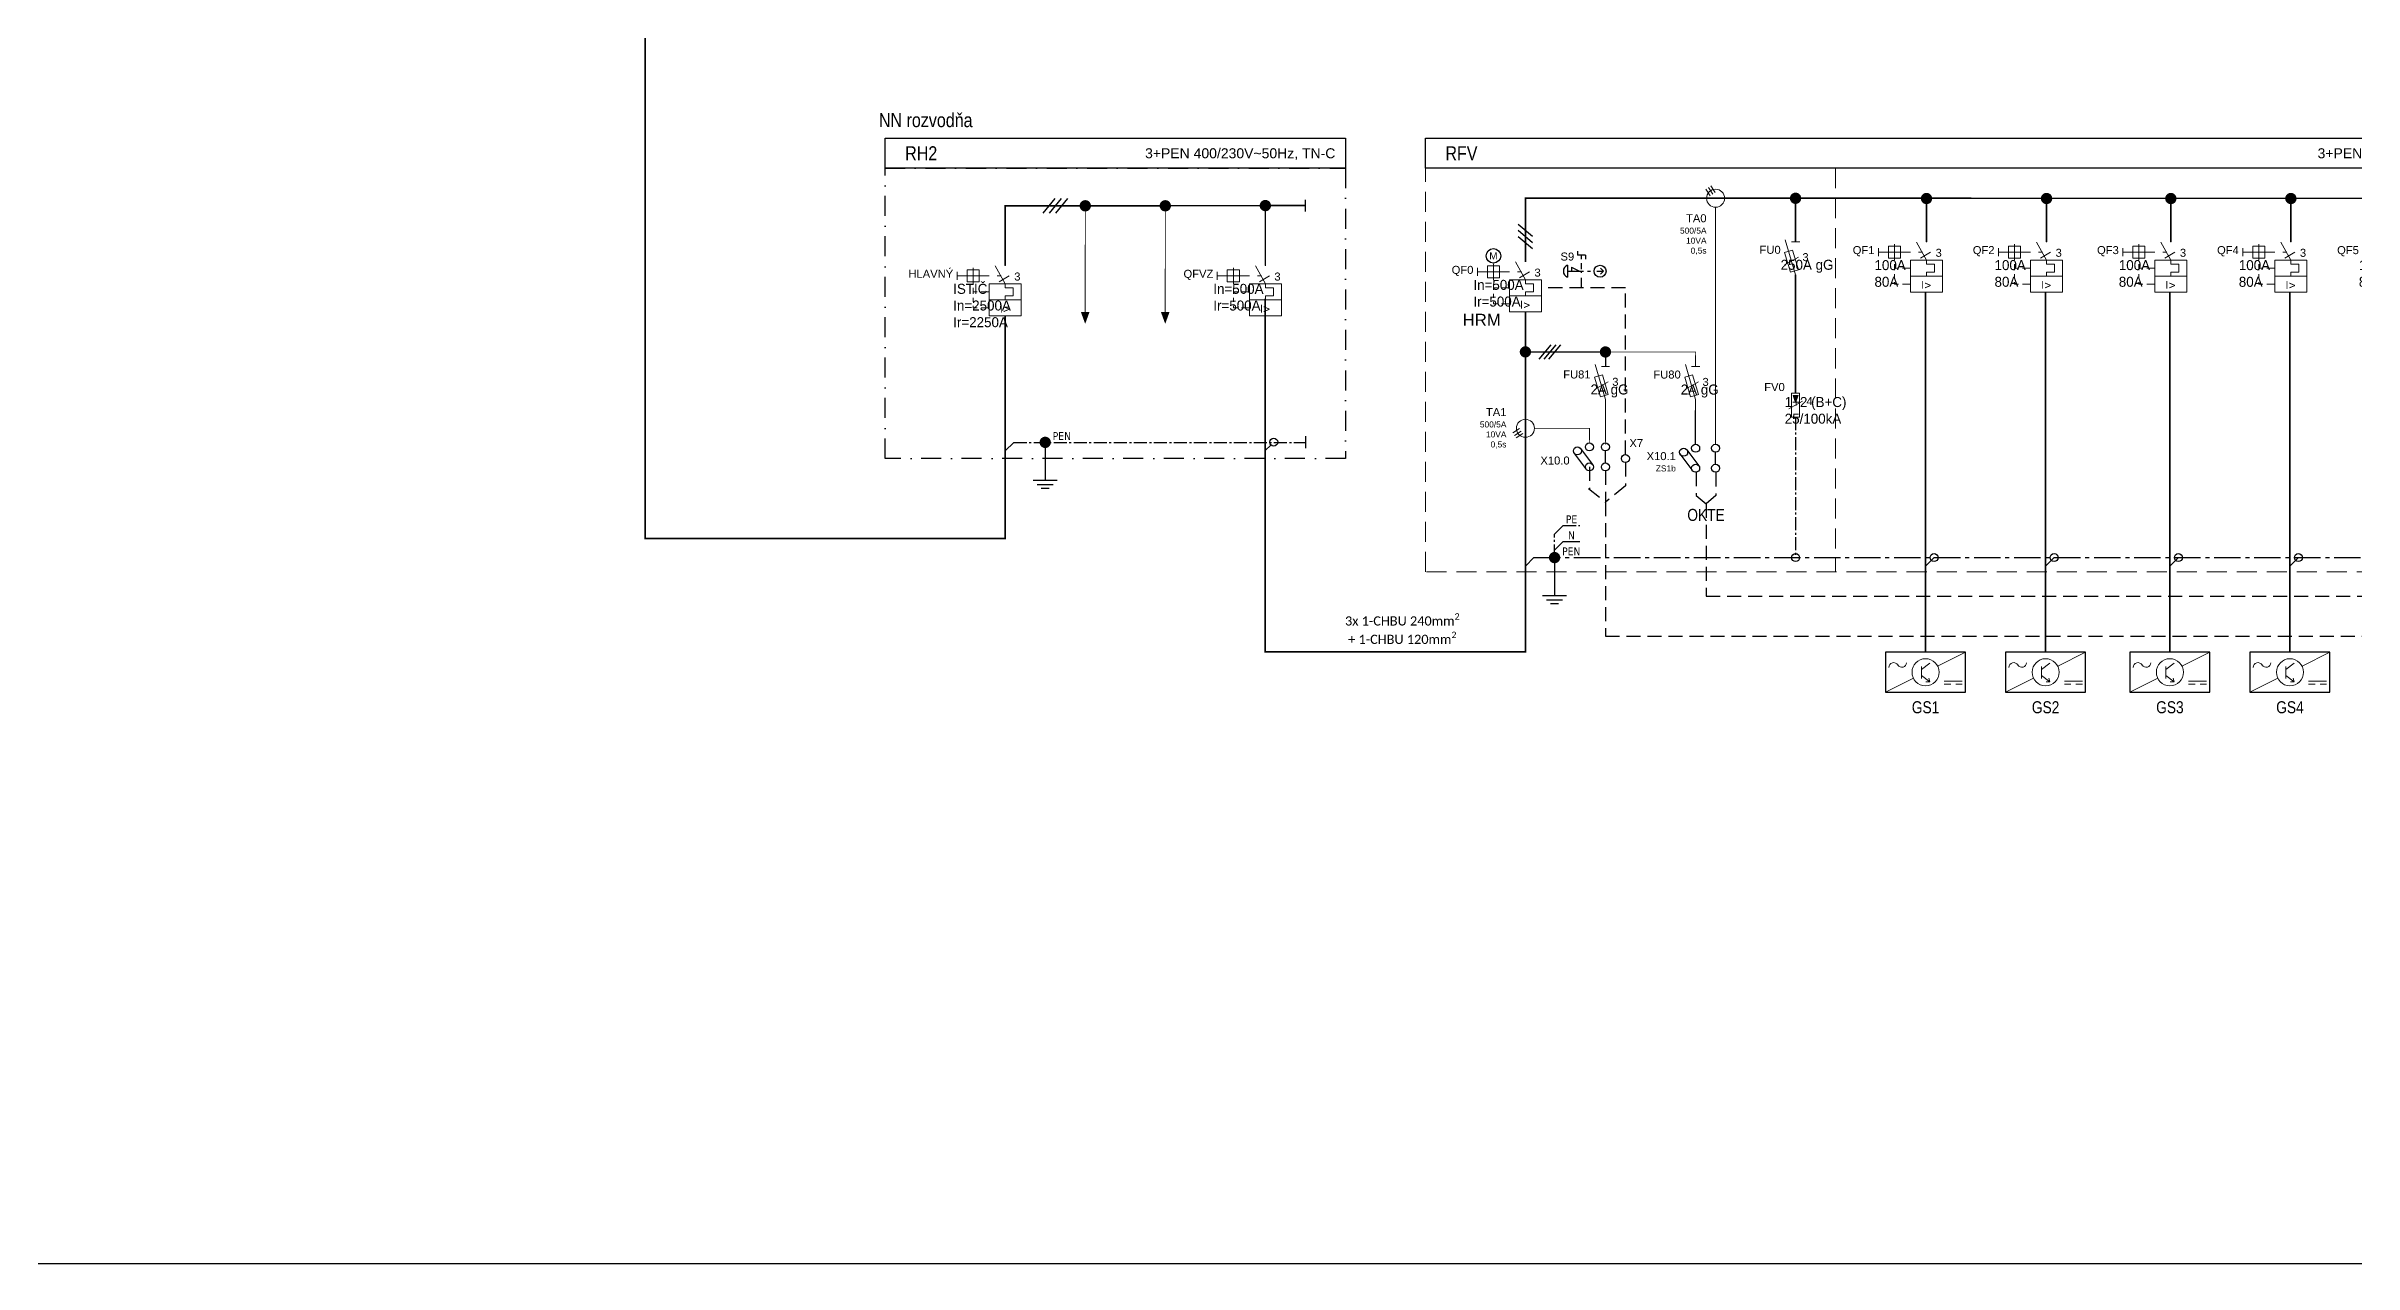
# Model space of a CAD drawing. Header units: millimetres. Extents: x -612 to 6794, y -5043 to 2163.
# Drawn here: x 284 to 861, y -1671 to -1367 of the extents above; entities that cross this region are included whole.
import ezdxf
from ezdxf.enums import TextEntityAlignment as Align

# ---------------------------------------------------------------- set-up
doc = ezdxf.new("R2018")
doc.units = ezdxf.units.MM
doc.header["$MEASUREMENT"] = 0
for name, pattern in [('EPL_DASHLONGDOT', [1, 0.66, -0.12, 0.1, -0.12]), ('ČERCHOVANÁ', [1, 0.5, -0.25, 0, -0.25]), ('ČÁRKOVANÁ', [0.75, 0.5, -0.25])]:
    doc.linetypes.add(name, pattern=pattern)
doc.layers.get('Defpoints').update_dxf_attribs({"color": 250})
for name, color, linetype in [('10kV', 34, 'Continuous'), ('22kV', 34, 'Continuous'), ('400V', 7, 'Continuous'), ('EV-Káble', 7, 'Continuous'), ('Kable', 7, 'Continuous'), ('LEGRAND', 7, 'Continuous'), ('Pístroj_OZN', 230, 'Continuous'), ('RS', 40, 'Continuous')]:
    doc.layers.add(name, color=color, linetype=linetype)
for name, color, linetype, lineweight in [('EPLAN100', 7, 'Continuous', 50), ('EPLAN301', 7, 'Continuous', 25), ('EPLAN420', 7, 'Continuous', 35), ('Prístroj', 7, 'Continuous', 13)]:
    doc.layers.add(name, color=color, linetype=linetype, lineweight=lineweight)
doc.styles.get("Standard").update_dxf_attribs({"font": 'arial.ttf'})
doc.styles.add('styl2', font='ARIALN.TTF', dxfattribs={"width": 0.85})
doc.styles.add('Tahoma', font='tahoma.ttf')

# ---------------------------------------------------------------- blocks, each defined once
blk = doc.blocks.new('Výkonový istič')
at = {"layer": 'Prístroj', "color": 0, "ltscale": 4}
for p, q in [((0, -3.5), (0, 0)), ((-12, -5), (-12, -7)), ((-8, -4), (-8, -8)), ((-2.5, -3.5), (0, -8)), ((-12, -6), (-10.5, -6)), ((-10.5, -6), (-4, -6)), ((-8, -9), (-8, -10)), ((-8, -10), (-7, -10)), ((-8, -10), (-8, -10.5)), ((-8, -11.5), (-8, -12.5)), ((-6, -10), (-4, -10)), ((-2, -6), (-1, -6)), ((-1.5, -7.5), (1, -6)), ((-8, -13.5), (-8, -14)), ((-7, -14), (-8, -14)), ((-6, -14), (-4, -14))]:
    blk.add_line(p, q, dxfattribs=at)
for points in [[(-9.5, -7.5), (-6.5, -7.5), (-6.5, -4.5), (-9.5, -4.5)], [(-4, -12), (4, -12), (4, -8), (-4, -8)], [(-4, -16), (4, -16), (4, -12), (-4, -12)]]:
    blk.add_lwpolyline(points, close=True, dxfattribs=at)
blk.add_lwpolyline([(0, -8), (0, -9), (2, -9), (2, -11), (0, -11), (0, -12)], dxfattribs=at)
at = {"lineweight": 30, "flags": 104}
blk.add_attdef('POPIS', text='', height=1.8, dxfattribs=at).set_placement((-13, -5), align=Align.TOP_RIGHT)
at = {"color": 0}
blk.add_attdef('POCET_POLOV', (2.26309, -7.17774), '', height=2, dxfattribs=at)
at = {"layer": 'Prístroj', "color": 0, "style": 'Tahoma'}
blk.add_text('I>', height=1.9629, dxfattribs=at).set_placement((0, -14.19629), align=Align.MIDDLE_CENTER)
at = {"layer": 'Pístroj_OZN'}
blk.add_attdef('OZNACENIE', text='', height=2, dxfattribs=at).set_placement((-13, -3.5), align=Align.RIGHT)
blk = doc.blocks.new('Poistkový odpojovač')
at = {"layer": 'Prístroj', "color": 0, "linetype": 'Continuous', "ltscale": 4}
for p, q in [((0, 0), (0, -2.75)), ((-2.57, -2.23), (0, -10.97)), ((-1.03, -2.75), (1.03, -2.75)), ((-2.73, -8.51), (0.7, -6.57)), ((0, -10.97), (0, -13.72))]:
    blk.add_line(p, q, dxfattribs=at)
blk.add_lwpolyline([(-1.27, -10.31), (0.71, -9.73), (-0.76, -4.8), (-2.73, -5.38)], close=True, dxfattribs=at)
at = {"color": 0}
blk.add_attdef('POCET_POLOV', text='', height=2, dxfattribs=at).set_placement((1.7, -6.57), align=Align.MIDDLE_LEFT)
at = {"lineweight": 30, "flags": 104}
blk.add_attdef('POPIS', text='', height=1.8, dxfattribs=at).set_placement((-3.73, -7.23), align=Align.TOP_RIGHT)
at = {"layer": 'Pístroj_OZN'}
blk.add_attdef('OZNACENIE', text='', height=2, dxfattribs=at).set_placement((-3.73, -5.73), align=Align.RIGHT)
blk = doc.blocks.new('Prepäťová ochrana')
at = {"layer": 'Prístroj', "linetype": 'Continuous', "ltscale": 4}
blk.add_hatch(color=0, dxfattribs=at).paths.add_polyline_path([(-0.62, -4.58), (0.62, -4.58), (0, -6.33)], flags=0)
at = {"layer": 'Prístroj', "color": 0, "linetype": 'Continuous', "ltscale": 4}
blk.add_line((-1.71, -7.97), (1.71, -6.03), dxfattribs=at)
for points in [[(-1, -10), (1, -10), (1, -4), (-1, -4)], [(-0.62, -4.58), (0.62, -4.58), (0, -6.33)]]:
    blk.add_lwpolyline(points, close=True, dxfattribs=at)
at = {"lineweight": 30, "flags": 104}
blk.add_attdef('POPIS', text='', height=1.8, dxfattribs=at).set_placement((-2.71, -5), align=Align.TOP_RIGHT)
blk.add_attdef('POCET_POLOV', text='', height=2).set_placement((2.71, -6.03), align=Align.MIDDLE_LEFT)
at = {"layer": 'Pístroj_OZN'}
blk.add_attdef('OZNACENIE', text='', height=2, dxfattribs=at).set_placement((-2.71, -3.5), align=Align.RIGHT)
blk = doc.blocks.new('VN MTP')
at = {"layer": '10kV', "color": 0, "lineweight": 13}
for p, q in [((-3.13, -1.15), (-1.46, -0.06)), ((-2.72, -1.78), (-1.05, -0.68)), ((-2.31, -2.41), (-0.64, -1.31))]:
    blk.add_line(p, q, dxfattribs=at)
blk.add_circle((0, 0), 2.25, dxfattribs=at)

msp = doc.modelspace()

# ---------------------------------------------------------------- linework, layer by layer
for points in [[(161.83, -1178.86), (1370.96, -1178.86), (1370.96, -1671.18), (161.83, -1671.18)], [(743.71, -1528.33), (763.71, -1528.33), (763.71, -1518.33), (743.71, -1518.33)], [(773.71, -1528.33), (793.71, -1528.33), (793.71, -1518.33), (773.71, -1518.33)], [(804.77, -1528.33), (824.77, -1528.33), (824.77, -1518.33), (804.77, -1518.33)], [(834.77, -1528.33), (854.77, -1528.33), (854.77, -1518.33), (834.77, -1518.33)]]:
    msp.add_lwpolyline(points, close=True)
at = {"layer": '22kV', "color": 0, "linetype": 'ČERCHOVANÁ', "ltscale": 10}
msp.add_lwpolyline([(493.71, -1397.38), (608.72, -1397.38), (608.72, -1469.88), (493.71, -1469.88)], close=True, dxfattribs=at)
at = {"layer": '400V'}
for p, q in [((536.15, -1404.97), (533.14, -1408.56)), ((537.71, -1404.97), (534.7, -1408.56)), ((539.28, -1404.97), (536.26, -1408.56)), ((696.26, -1466.34), (696.26, -1457.92))]:
    msp.add_line(p, q, dxfattribs=at)
at = {"layer": '400V', "color": 252}
for p, q in [((651.92, -1411.32), (655.51, -1414.33)), ((651.92, -1412.88), (655.51, -1415.89)), ((651.92, -1414.44), (655.51, -1417.46)), ((660.1, -1441.47), (657.09, -1445.06)), ((661.3, -1441.5), (658.29, -1445.09)), ((662.51, -1441.51), (659.5, -1445.1))]:
    msp.add_line(p, q, dxfattribs=at)
at = {"layer": '400V', "linetype": 'Continuous', "ltscale": 4}
for p, q in [((666.71, -1418.11), (666.71, -1419.11)), ((664.21, -1421.61), (664.21, -1424.61)), ((664.21, -1423.11), (668.21, -1423.11)), ((665.21, -1422.11), (667.21, -1423.11)), ((665.21, -1422.11), (665.21, -1423.11)), ((668.71, -1419.11), (666.71, -1419.11)), ((667.71, -1420.11), (667.71, -1419.11)), ((667.71, -1422.61), (667.71, -1421.11)), ((668.71, -1419.11), (668.71, -1420.11)), ((669.21, -1423.11), (669.86, -1423.11)), ((669.21, -1423.11), (669.96, -1423.11)), ((669.21, -1423.11), (669.96, -1423.11)), ((671.53, -1423.11), (673.21, -1423.11)), ((672.46, -1422.36), (673.21, -1423.11)), ((673.21, -1423.11), (672.46, -1423.86))]:
    msp.add_line(p, q, dxfattribs=at)
at = {"layer": '400V', "color": 94, "true_color": 0x00a800}
for p, q in [((533.71, -1465.88), (533.71, -1475.41)), ((536.71, -1475.41), (530.71, -1475.41)), ((531.71, -1476.41), (535.71, -1476.41)), ((534.71, -1477.41), (532.71, -1477.41)), ((661, -1494.68), (661, -1504.21)), ((664, -1504.21), (658, -1504.21)), ((659, -1505.21), (663, -1505.21)), ((662, -1506.21), (660, -1506.21))]:
    msp.add_line(p, q, dxfattribs=at)
at = {"layer": '400V', "linetype": 'Continuous', "lineweight": 13, "ltscale": 4}
for p, q in [((754.76, -1521.08), (752.66, -1522.65)), ((752.66, -1521.9), (752.66, -1524.9)), ((756.73, -1521.82), (763.71, -1518.33)), ((784.76, -1521.08), (782.66, -1522.65)), ((782.66, -1521.9), (782.66, -1524.9)), ((786.73, -1521.82), (793.71, -1518.33)), ((815.82, -1521.08), (813.72, -1522.65)), ((813.72, -1521.9), (813.72, -1524.9)), ((817.79, -1521.82), (824.77, -1518.33)), ((845.82, -1521.08), (843.72, -1522.65)), ((843.72, -1521.9), (843.72, -1524.9)), ((847.79, -1521.82), (854.77, -1518.33)), ((743.71, -1528.33), (750.7, -1524.83)), ((754.76, -1525.73), (752.66, -1524.15)), ((754.76, -1525.73), (753.82, -1525.71)), ((754.76, -1525.73), (754.52, -1524.82)), ((758.4, -1525.55), (762.9, -1525.55)), ((758.4, -1526.3), (760.05, -1526.3)), ((762.9, -1526.3), (761.25, -1526.3)), ((773.71, -1528.33), (780.7, -1524.83)), ((784.76, -1525.73), (782.66, -1524.15)), ((784.76, -1525.73), (783.82, -1525.71)), ((784.76, -1525.73), (784.52, -1524.82)), ((788.4, -1525.55), (792.9, -1525.55)), ((788.4, -1526.3), (790.05, -1526.3)), ((792.9, -1526.3), (791.25, -1526.3)), ((804.77, -1528.33), (811.75, -1524.83)), ((815.82, -1525.73), (813.72, -1524.15)), ((815.82, -1525.73), (814.88, -1525.71)), ((815.82, -1525.73), (815.58, -1524.82)), ((819.45, -1525.55), (823.95, -1525.55)), ((819.45, -1526.3), (821.1, -1526.3)), ((823.95, -1526.3), (822.3, -1526.3)), ((834.77, -1528.33), (841.75, -1524.83)), ((845.82, -1525.73), (843.72, -1524.15)), ((845.82, -1525.73), (844.88, -1525.71)), ((845.82, -1525.73), (845.57, -1524.82)), ((849.45, -1525.55), (853.95, -1525.55)), ((849.45, -1526.3), (851.1, -1526.3)), ((853.95, -1526.3), (852.3, -1526.3))]:
    msp.add_line(p, q, dxfattribs=at)
at = {"layer": '400V', "flags": 128}
for points, const_width in [([(523.71, -1469.88), (523.71, -1489.88), (433.71, -1489.88), (433.71, -1356.38)], 0.4), ([(523.71, -1421.76), (523.71, -1406.76), (598.72, -1406.71)], 0.4), ([(588.72, -1421.76), (588.72, -1406.71)], 0.4), ([(598.72, -1405.21), (598.72, -1408.21)], 0.4), ([(653.72, -1420.77), (653.72, -1404.88), (905, -1404.89), (905, -1415.78)], 0.4), ([(701.23, -1407.13), (701.23, -1466.34)], 0.2), ([(721.23, -1415.76), (721.23, -1404.88)], 0.4), ([(753.95, -1415.83), (753.95, -1404.94)], 0.4), ([(783.95, -1415.83), (783.95, -1404.94)], 0.4), ([(815.01, -1415.83), (815.01, -1404.94)], 0.4), ([(845, -1415.83), (845.01, -1404.94)], 0.4), ([(721.23, -1423.99), (721.23, -1453.55)], 0.4), ([(588.7, -1429.99), (588.69, -1469.83)], 0.4), ([(753.71, -1428.33), (753.71, -1518.33)], 0.4), ([(783.71, -1428.33), (783.71, -1518.33)], 0.4), ([(814.77, -1428.33), (814.77, -1518.33)], 0.4), ([(844.77, -1428.33), (844.77, -1518.33)], 0.4), ([(523.71, -1434.26), (523.71, -1469.88)], 0.4), ([(653.72, -1433.27), (653.72, -1498.24)], 0.4), ([(653.72, -1443.27), (696.26, -1443.31), (696.26, -1446.97)], 0.2), ([(673.71, -1443.29), (673.71, -1446.93)], 0.2), ([(673.72, -1455.16), (673.71, -1466.42)], 0.2), ([(696.26, -1455.17), (696.26, -1466.34)], 0.2), ([(655.97, -1462.37), (669.72, -1462.37), (669.71, -1466.03)], 0.2), ([(653.72, -1498.24), (653.72, -1518.24), (588.69, -1518.24), (588.69, -1469.88)], 0.4)]:
    msp.add_lwpolyline(points, dxfattribs=dict(at, const_width=const_width))
at = {"layer": '400V', "ltscale": 5}
msp.add_lwpolyline([(493.71, -1389.88), (608.72, -1389.88), (608.72, -1397.38), (493.71, -1397.38)], close=True, dxfattribs=at)
at = {"layer": '400V', "color": 230, "ltscale": 5}
msp.add_lwpolyline([(628.72, -1389.88), (918.99, -1389.88), (918.99, -1397.38), (628.72, -1397.38)], close=True, dxfattribs=at)
at = {"layer": '400V', "color": 252, "const_width": 1.29}
for points in [[(544.49, -1406.76, 1), (542.95, -1406.76, 1), (544.49, -1406.76, 0.272597)], [(564.49, -1406.76, 1), (562.95, -1406.76, 1), (564.49, -1406.76, 0.272597)]]:
    msp.add_lwpolyline(points, format="xyb", dxfattribs=at)
at = {"layer": '400V', "color": 252, "const_width": 0.2, "flags": 128}
for points in [[(543.7, -1423.28), (543.72, -1406.76)], [(563.7, -1423.28), (563.72, -1406.76)], [(543.7, -1423.28), (543.7, -1433.27)], [(563.7, -1423.28), (563.7, -1433.27)]]:
    msp.add_lwpolyline(points, dxfattribs=at)
at = {"layer": '400V', "const_width": 1.29}
for points in [[(589.49, -1406.71, 1), (587.95, -1406.71, 1), (589.49, -1406.71, 0.272597)], [(722, -1404.88, 1), (720.46, -1404.88, 1), (722, -1404.88, 0.272597)], [(754.72, -1404.94, 1), (753.18, -1404.94, 1), (754.72, -1404.94, 0.272597)], [(784.72, -1404.94, 1), (783.18, -1404.94, 1), (784.72, -1404.94, 0.272597)], [(815.78, -1404.94, 1), (814.24, -1404.94, 1), (815.78, -1404.94, 0.272597)], [(845.78, -1404.94, 1), (844.24, -1404.94, 1), (845.78, -1404.94, 0.272597)], [(654.48, -1443.27, 1), (652.95, -1443.27, 1), (654.48, -1443.27, 0.272597)], [(674.48, -1443.29, 1), (672.95, -1443.29, 1), (674.48, -1443.29, 0.272597)]]:
    msp.add_lwpolyline(points, format="xyb", dxfattribs=at)
at = {"layer": '400V', "color": 94, "true_color": 0x00a800, "const_width": 1.29}
for points in [[(532.94, -1465.88, -1), (534.48, -1465.88, -1), (532.94, -1465.88, -0.272597)], [(660.23, -1494.68, -1), (661.77, -1494.68, -1), (660.23, -1494.68, -0.272597)]]:
    msp.add_lwpolyline(points, format="xyb", dxfattribs=at)
at = {"layer": '400V'}
msp.add_circle((645.72, -1419.27), 1.81, dxfattribs=at)
at = {"layer": '400V', "linetype": 'Continuous', "ltscale": 4}
msp.add_circle((672.37, -1423.11), 1.5, dxfattribs=at)
at = {"layer": '400V', "linetype": 'Continuous', "lineweight": 13, "ltscale": 4}
for centre in [(753.71, -1523.33), (783.71, -1523.33), (814.77, -1523.33), (844.77, -1523.33)]:
    msp.add_circle(centre, 3.38, dxfattribs=at)
at = {"layer": '400V', "linetype": 'Continuous', "ltscale": 4}
msp.add_arc((664.81, -1423.11), 1.61, 111.54483, 248.45517, dxfattribs=at)
at = {"layer": '400V', "linetype": 'Continuous', "lineweight": 13, "ltscale": 4}
for centre, radius, start, end in [((745.74, -1522.13), 1.2, 30, 180), ((747.78, -1520.94), 1.16, 210, 0), ((775.74, -1522.13), 1.2, 30, 180), ((777.78, -1520.94), 1.16, 210, 0), ((806.79, -1522.13), 1.2, 30, 180), ((808.84, -1520.94), 1.16, 210, 0), ((836.79, -1522.13), 1.2, 30, 180), ((838.83, -1520.94), 1.16, 210, 0)]:
    msp.add_arc(centre, radius, start, end, dxfattribs=at)
at = {"layer": '400V', "color": 252}
for points in [[(544.79, -1433.27), (543.7, -1436.27), (542.61, -1433.27), (543.7, -1436.27)], [(564.79, -1433.27), (563.7, -1436.27), (562.61, -1433.27), (563.7, -1436.27)]]:
    msp.add_solid(points, dxfattribs=at)
at = {"layer": 'Defpoints', "linetype": 'ČERCHOVANÁ'}
msp.add_lwpolyline([(523.71, -1406.76), (548.71, -1406.76)], dxfattribs=at)
at = {"layer": 'EPLAN100', "color": 94, "linetype": 'EPL_DASHLONGDOT', "lineweight": 30, "ltscale": 10, "true_color": 0x00a800}
for points in [[(598.72, -1464.33), (598.72, -1467.33)], [(653.72, -1496.8), (655.84, -1494.68), (918.99, -1494.68)]]:
    msp.add_lwpolyline(points, dxfattribs=at)
at = {"layer": 'EPLAN100', "color": 94, "linetype": 'EPL_DASHLONGDOT', "lineweight": 30, "ltscale": 5, "true_color": 0x00a800}
for points in [[(721.23, -1459.55), (721.23, -1494.68)], [(523.71, -1468), (525.83, -1465.88), (598.72, -1465.88)], [(588.7, -1467.95), (590.11, -1466.54)], [(661, -1494.68), (661, -1488.8), (663.12, -1486.68), (667.32, -1486.68)], [(753.71, -1496.8), (755.84, -1494.68)], [(783.71, -1496.8), (785.84, -1494.68)], [(814.77, -1496.8), (816.89, -1494.68)], [(844.76, -1496.8), (846.89, -1494.68)]]:
    msp.add_lwpolyline(points, dxfattribs=at)
at = {"layer": 'EPLAN100', "color": 5, "lineweight": 30, "ltscale": 8}
msp.add_lwpolyline([(661, -1492.8), (663.12, -1490.68), (667.32, -1490.68)], dxfattribs=at)
at = {"layer": 'EPLAN301', "color": 94, "ltscale": 4, "true_color": 0x00a800}
for centre in [(590.82, -1465.83), (721.23, -1494.68), (755.84, -1494.68), (785.84, -1494.68), (816.89, -1494.68), (846.89, -1494.68)]:
    msp.add_circle(centre, 1, dxfattribs=at)
at = {"layer": 'EV-Káble'}
for p, q in [((673.71, -1471.03), (673.71, -1468.03)), ((701.23, -1471.34), (701.23, -1468.34))]:
    msp.add_line(p, q, dxfattribs=at)
msp.add_lwpolyline([(653.72, -1443.27), (673.71, -1443.29), (673.71, -1446.93)], dxfattribs=at)
at = {"layer": 'LEGRAND'}
for p, q in [((665.76, -1468.43), (668.76, -1472.43)), ((667.51, -1467.43), (670.51, -1471.43)), ((692.31, -1468.74), (695.31, -1472.74)), ((694.06, -1467.74), (697.06, -1471.74))]:
    msp.add_line(p, q, dxfattribs=at)
for centre in [(666.71, -1468.03), (669.71, -1467.03), (673.71, -1467.03), (678.69, -1469.92), (693.26, -1468.34), (696.26, -1467.34), (701.23, -1467.34), (669.71, -1472.03), (673.71, -1472.03), (696.26, -1472.34), (701.23, -1472.34)]:
    msp.add_circle(centre, 1, dxfattribs=at)
at = {"layer": 'Prístroj', "color": 253, "linetype": 'ČÁRKOVANÁ', "ltscale": 10}
msp.add_lwpolyline([(628.72, -1397.38), (918.99, -1397.38), (918.99, -1498.24), (628.72, -1498.24)], close=True, dxfattribs=at)
msp.add_lwpolyline([(731.23, -1397.38), (731.23, -1498.24)], dxfattribs=at)
at = {"layer": 'RS', "linetype": 'ČÁRKOVANÁ', "ltscale": 5}
msp.add_line((667.71, -1427.27), (667.71, -1423.11), dxfattribs=at)
at = {"layer": 'RS', "linetype": 'ČÁRKOVANÁ', "ltscale": 7}
for points in [[(678.69, -1468.92), (678.69, -1427.27), (657.72, -1427.27)], [(673.71, -1480.81), (673.71, -1514.34), (958.93, -1514.34), (958.93, -1426.28)], [(669.71, -1472.03), (669.71, -1477.56)], [(678.69, -1470.92), (678.69, -1476.76), (673.71, -1480.81)], [(673.71, -1473.03), (673.71, -1480.81)], [(669.51, -1477.39), (673.71, -1480.81)]]:
    msp.add_lwpolyline(points, dxfattribs=at)
at = {"layer": 'RS', "color": 193, "linetype": 'ČÁRKOVANÁ', "ltscale": 7}
for points in [[(698.85, -1481.25), (698.85, -1504.34), (1028.81, -1504.34), (1028.81, -1426.28)], [(696.36, -1473.29), (696.36, -1479.18), (698.85, -1481.25)], [(701.34, -1473.39), (701.34, -1479.18), (698.85, -1481.25)]]:
    msp.add_lwpolyline(points, dxfattribs=at)

# ---------------------------------------------------------------- block references
at = {"layer": '22kV', "color": 0, "lineweight": -3, "rotation": 270}
msp.add_blockref('VN MTP', (701.23, -1404.88), dxfattribs=at)
at = {"layer": '22kV', "color": 0, "lineweight": -3}
msp.add_blockref('VN MTP', (653.72, -1462.37), dxfattribs=at)
at = {"layer": 'Prístroj'}
ref = msp.add_blockref('Výkonový istič', (753.95, -1412.33), dxfattribs=at)
ref.add_attrib('POCET_POLOV', '3', (756.21, -1419.5), dxfattribs={"layer": '0', "height": 2})
ref.add_attrib('OZNACENIE', 'QF1', dxfattribs={"layer": 'Pístroj_OZN', "height": 2}).set_placement((740.95, -1418.83), align=Align.RIGHT)
lines = msp.add_mtext('100A\\P80A', dxfattribs={"layer": '0', "insert": (740.95, -1420.33), "char_height": 2.5, "attachment_point": 1})
ref.add_attrib('POPIS', '', (740.95, -1420.33), dxfattribs={"flags": 104}).embed_mtext(lines)
ref = msp.add_blockref('Výkonový istič', (783.95, -1412.33), dxfattribs=at)
ref.add_attrib('POCET_POLOV', '3', (786.21, -1419.5), dxfattribs={"layer": '0', "height": 2})
ref.add_attrib('OZNACENIE', 'QF2', dxfattribs={"layer": 'Pístroj_OZN', "height": 2}).set_placement((770.95, -1418.83), align=Align.RIGHT)
lines = msp.add_mtext('100A\\P80A', dxfattribs={"layer": '0', "insert": (770.95, -1420.33), "char_height": 2.5, "attachment_point": 1})
ref.add_attrib('POPIS', '', (770.95, -1420.33), dxfattribs={"flags": 104}).embed_mtext(lines)
ref = msp.add_blockref('Výkonový istič', (815.01, -1412.33), dxfattribs=at)
ref.add_attrib('POCET_POLOV', '3', (817.27, -1419.5), dxfattribs={"layer": '0', "height": 2})
ref.add_attrib('OZNACENIE', 'QF3', dxfattribs={"layer": 'Pístroj_OZN', "height": 2}).set_placement((802.01, -1418.83), align=Align.RIGHT)
lines = msp.add_mtext('100A\\P80A', dxfattribs={"layer": '0', "insert": (802.01, -1420.33), "char_height": 2.5, "attachment_point": 1})
ref.add_attrib('POPIS', '', (802.01, -1420.33), dxfattribs={"flags": 104}).embed_mtext(lines)
ref = msp.add_blockref('Výkonový istič', (845, -1412.34), dxfattribs=at)
ref.add_attrib('POCET_POLOV', '3', (847.27, -1419.51), dxfattribs={"layer": '0', "height": 2})
ref.add_attrib('OZNACENIE', 'QF4', dxfattribs={"layer": 'Pístroj_OZN', "height": 2}).set_placement((832, -1418.84), align=Align.RIGHT)
lines = msp.add_mtext('100A\\P80A', dxfattribs={"layer": '0', "insert": (832, -1420.34), "char_height": 2.5, "attachment_point": 1})
ref.add_attrib('POPIS', '', (832, -1420.34), dxfattribs={"flags": 104}).embed_mtext(lines)
ref = msp.add_blockref('Výkonový istič', (875, -1412.34), dxfattribs=at)
ref.add_attrib('POCET_POLOV', '3', (877.26, -1419.52), dxfattribs={"layer": '0', "height": 2})
ref.add_attrib('OZNACENIE', 'QF5', dxfattribs={"layer": 'Pístroj_OZN', "height": 2}).set_placement((862, -1418.84), align=Align.RIGHT)
lines = msp.add_mtext('100A\\P80A', dxfattribs={"layer": '0', "insert": (862, -1420.34), "char_height": 2.5, "attachment_point": 1})
ref.add_attrib('POPIS', '', (862, -1420.34), dxfattribs={"flags": 104}).embed_mtext(lines)
ref = msp.add_blockref('Výkonový istič', (523.71, -1418.26), dxfattribs=at)
ref.add_attrib('POCET_POLOV', '3', (525.97, -1425.44), dxfattribs={"layer": '0', "height": 2})
ref.add_attrib('OZNACENIE', 'HLAVNÝ', dxfattribs={"layer": 'Pístroj_OZN', "color": 0, "height": 2}).set_placement((510.71, -1424.76), align=Align.RIGHT)
lines = msp.add_mtext('ISTIČ\\PIn=2500A\\PIr=2250A', dxfattribs={"layer": '0', "insert": (510.71, -1426.26), "char_height": 2.5, "attachment_point": 1})
ref.add_attrib('POPIS', '', (510.71, -1426.26), dxfattribs={"flags": 104}).embed_mtext(lines)
ref = msp.add_blockref('Výkonový istič', (588.72, -1418.26), dxfattribs=at)
ref.add_attrib('POCET_POLOV', '3', (590.98, -1425.44), dxfattribs={"layer": '0', "height": 2})
ref.add_attrib('OZNACENIE', 'QFVZ', dxfattribs={"layer": 'Pístroj_OZN', "height": 2}).set_placement((575.72, -1424.76), align=Align.RIGHT)
lines = msp.add_mtext('In=500A\\PIr=500A', dxfattribs={"layer": '0', "insert": (575.72, -1426.26), "char_height": 2.5, "attachment_point": 1})
ref.add_attrib('POPIS', '', (575.72, -1426.26), dxfattribs={"flags": 104}).embed_mtext(lines)
ref = msp.add_blockref('Výkonový istič', (653.72, -1417.27), dxfattribs=at)
ref.add_attrib('POCET_POLOV', '3', (655.98, -1424.45), dxfattribs={"layer": '0', "height": 2})
ref.add_attrib('OZNACENIE', 'QF0', dxfattribs={"layer": 'Pístroj_OZN', "height": 2}).set_placement((640.72, -1423.77), align=Align.RIGHT)
lines = msp.add_mtext('In=500A\\PIr=500A', dxfattribs={"layer": '0', "insert": (640.72, -1425.27), "char_height": 2.5, "attachment_point": 1})
ref.add_attrib('POPIS', '', (640.72, -1425.27), dxfattribs={"flags": 104}).embed_mtext(lines)
ref = msp.add_blockref('Poistkový odpojovač', (721.23, -1413.02), dxfattribs=at)
ref.add_attrib('POCET_POLOV', '3', dxfattribs={"layer": '0', "color": 0, "height": 2}).set_placement((722.94, -1419.59), align=Align.MIDDLE_LEFT)
ref.add_attrib('OZNACENIE', 'FU0', dxfattribs={"layer": 'Pístroj_OZN', "height": 2}).set_placement((717.5, -1418.75), align=Align.RIGHT)
lines = msp.add_mtext('250A gG', dxfattribs={"layer": '0', "insert": (717.5, -1420.25), "char_height": 2.5, "attachment_point": 1})
ref.add_attrib('POPIS', '', (717.5, -1420.25), dxfattribs={"flags": 104}).embed_mtext(lines)
ref = msp.add_blockref('Poistkový odpojovač', (673.72, -1444.18), dxfattribs=at)
ref.add_attrib('POCET_POLOV', '3', dxfattribs={"layer": '0', "color": 0, "height": 2}).set_placement((675.42, -1450.75), align=Align.MIDDLE_LEFT)
ref.add_attrib('OZNACENIE', 'FU81', dxfattribs={"layer": 'Pístroj_OZN', "height": 2}).set_placement((669.99, -1449.91), align=Align.RIGHT)
lines = msp.add_mtext('2A gG', dxfattribs={"layer": '0', "insert": (669.99, -1451.41), "char_height": 2.5, "attachment_point": 1})
ref.add_attrib('POPIS', '', (669.99, -1451.41), dxfattribs={"flags": 104}).embed_mtext(lines)
ref = msp.add_blockref('Poistkový odpojovač', (696.26, -1444.2), dxfattribs=at)
ref.add_attrib('POCET_POLOV', '3', dxfattribs={"layer": '0', "color": 0, "height": 2}).set_placement((697.97, -1450.77), align=Align.MIDDLE_LEFT)
ref.add_attrib('OZNACENIE', 'FU80', dxfattribs={"layer": 'Pístroj_OZN', "height": 2}).set_placement((692.53, -1449.93), align=Align.RIGHT)
lines = msp.add_mtext('2A gG', dxfattribs={"layer": '0', "insert": (692.53, -1451.43), "char_height": 2.5, "attachment_point": 1})
ref.add_attrib('POPIS', '', (692.53, -1451.43), dxfattribs={"flags": 104}).embed_mtext(lines)
ref = msp.add_blockref('Prepäťová ochrana', (721.23, -1449.55), dxfattribs=at)
ref.add_attrib('POCET_POLOV', '4', dxfattribs={"layer": '0', "height": 2}).set_placement((723.95, -1455.58), align=Align.MIDDLE_LEFT)
ref.add_attrib('OZNACENIE', 'FV0', dxfattribs={"layer": 'Pístroj_OZN', "height": 2}).set_placement((718.52, -1453.05), align=Align.RIGHT)
lines = msp.add_mtext('1+2 (B+C)\\P25/100kA', dxfattribs={"layer": '0', "insert": (718.52, -1454.55), "char_height": 2.5, "attachment_point": 1})
ref.add_attrib('POPIS', '', (718.52, -1454.55), dxfattribs={"flags": 104}).embed_mtext(lines)

# ---------------------------------------------------------------- texts
at = {"layer": '22kV', "color": 0, "style": 'styl2'}
msp.add_text('RH2', height=3.5, dxfattribs=at).set_placement((498.71, -1393.63), align=Align.MIDDLE_LEFT)
at = {"layer": '22kV', "color": 230, "style": 'styl2'}
msp.add_text('RFV', height=3.5, dxfattribs=at).set_placement((633.72, -1393.63), align=Align.MIDDLE_LEFT)
at = {"layer": '22kV', "color": 193, "style": 'styl2'}
msp.add_text('OKTE', height=3, dxfattribs=at).set_placement((698.85, -1484.01), align=Align.MIDDLE_CENTER)
at = {"layer": '22kV', "color": 230, "style": 'styl2'}
for s, p in [('GS1', (753.71, -1532.08)), ('GS2', (783.71, -1532.08)), ('GS3', (814.78, -1532.08)), ('GS4', (844.78, -1532.08))]:
    msp.add_text(s, height=3, dxfattribs=at).set_placement(p, align=Align.MIDDLE_CENTER)
at = {"layer": '22kV', "linetype": 'Continuous', "char_height": 1.5, "width": 7.6586, "attachment_point": 6}
for s, insert in [('\\pxqr;{\\H1.33333x;\\C230;TA0\\P\\H0.75x;\\C0;500/5A\\P10VA\\P0,5s}', (698.98, -1413.93)), ('\\pxqr;{\\H1.33333x;\\C230;TA1\\P\\H0.75x;\\C0;500/5A\\P10VA\\P0,5s}', (648.97, -1462.37)), ('\\pxqr;{\\H1.33333x;\\C230;X10.0}', (664.76, -1470.43)), ('\\pxqr;{\\H1.33333x;\\C230;X10.1\\P\\H0.75x;\\C0;ZS1b}', (691.31, -1470.74))]:
    msp.add_mtext(s, dxfattribs=dict(at, insert=insert))
at = {"layer": '400V', "style": 'styl2'}
msp.add_text('NN rozvodňa', height=3.5, dxfattribs=at).set_placement((492.15, -1385.35), align=Align.MIDDLE_LEFT)
at = {"layer": '400V', "color": 251, "lineweight": 13}
msp.add_text('3+PEN 400/230V~50Hz, TN-C', height=2.5, dxfattribs=at).set_placement((606.22, -1393.63), align=Align.MIDDLE_RIGHT)
at = {"layer": '400V', "color": 230, "lineweight": 13}
msp.add_text('3+PEN+N+PE 400/230V~50Hz, TN-C-S', height=2.5, dxfattribs=at).set_placement((913.99, -1393.63), align=Align.MIDDLE_RIGHT)
at = {"layer": '400V'}
msp.add_text('M', height=1.79, dxfattribs=at).set_placement((645.72, -1419.27), align=Align.MIDDLE_CENTER)
at = {"layer": '400V', "linetype": 'Continuous', "insert": (642.79, -1435.25), "char_height": 3, "width": 13.7015, "attachment_point": 5}
msp.add_mtext('{\\C1;HRM}', dxfattribs=at)
at = {"layer": 'EPLAN100', "color": 94, "linetype": 'EPL_DASHLONGDOT', "lineweight": 30, "ltscale": 5, "true_color": 0x00a800, "style": 'Tahoma'}
for s, p in [('PEN', (537.86, -1465.88)), ('PE', (665.22, -1486.68)), ('PEN', (665.16, -1494.68))]:
    msp.add_text(s, height=1.963, dxfattribs=at).set_placement(p, align=Align.BOTTOM_CENTER)
at = {"layer": 'EPLAN420', "color": 5, "style": 'Tahoma'}
msp.add_text('N', height=1.96, dxfattribs=at).set_placement((665.22, -1490.68), align=Align.BOTTOM_CENTER)
at = {"layer": 'Kable', "color": 230, "linetype": 'Continuous', "insert": (622.95, -1516.28), "char_height": 2.5, "width": 45.6568, "attachment_point": 8}
msp.add_mtext('\\A1;{\\fCalibri|b0|i0|c238|p34;\\H0.91667x;3x 1-CHBU 240mm\\H0.7x;\\S2^ ;\\H1.42857x; \\P+ 1-CHBU 120mm\\H0.7x;\\S2^ ;}', dxfattribs=at)
at = {"layer": 'Pístroj_OZN', "linetype": 'Continuous', "char_height": 2, "width": 13.7015}
for s, insert, attachment_point in [('\\pxqr;S9', (665.9, -1418.44), 3), ('\\pxql;X7', (679.71, -1465.07), 1)]:
    msp.add_mtext(s, dxfattribs=dict(at, insert=insert, attachment_point=attachment_point))

doc.saveas('drawing.dxf')
